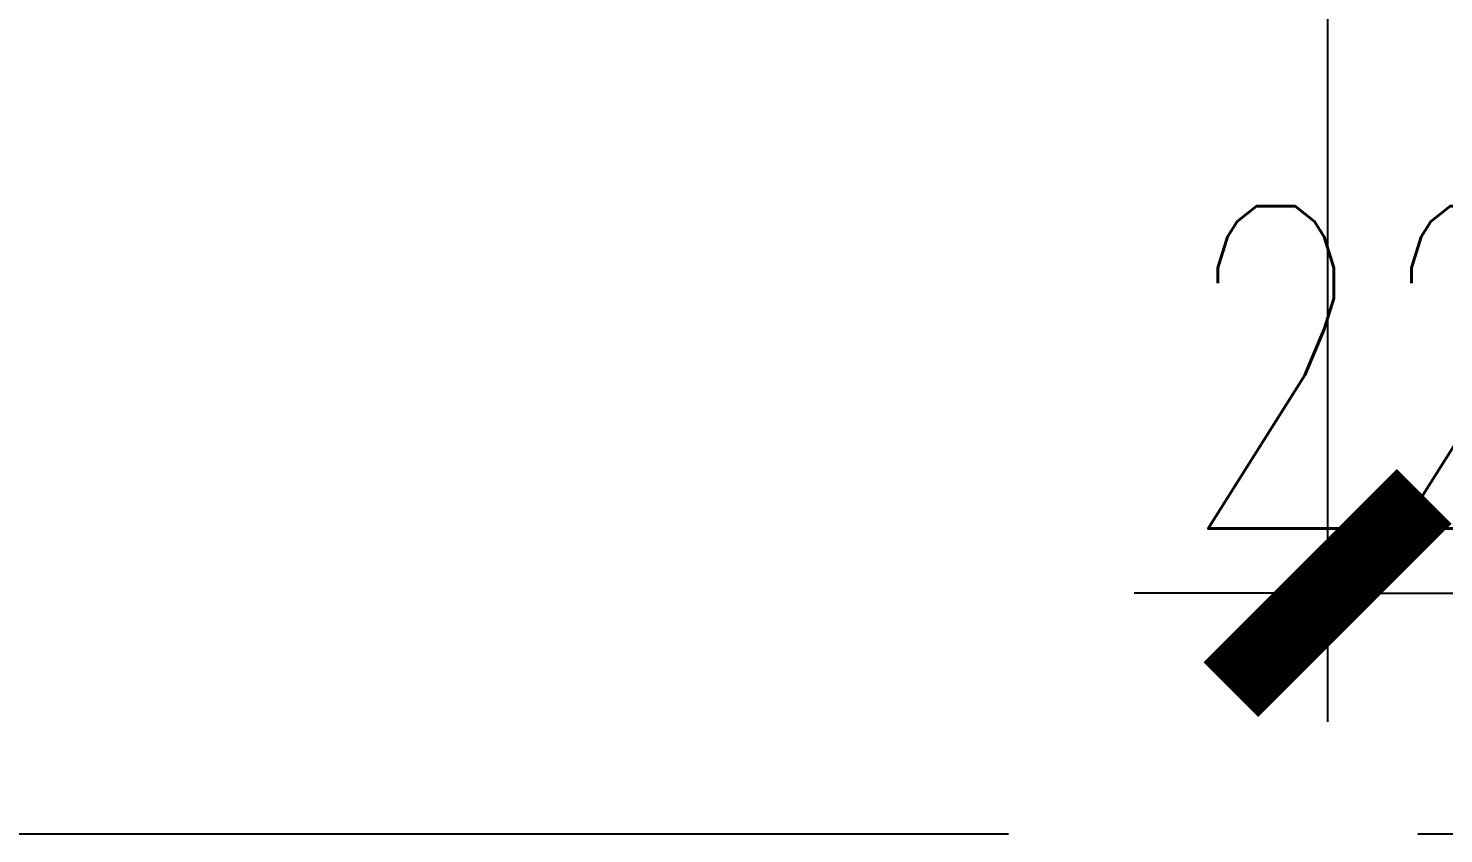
# Model space of a CAD drawing. Extents: x 296441 to 853063, y 459050 to 1117990.
# Drawn here: x 624871 to 625968, y 567027 to 567652 of the extents above; entities that cross this region are included whole.
import ezdxf

# ---------------------------------------------------------------- set-up
doc = ezdxf.new("R2010")
doc.units = 0
doc.header["$LTSCALE"] = 1000
doc.linetypes.add('14-GRID$0$CENTER2', pattern=[28.575, 19.05, -3.175, 3.175, -3.175])
doc.layers.add('14-GRID$0$G-GRID', color=9, linetype='14-GRID$0$CENTER2')
doc.layers.add('ZT1_Dim---标注---PM、LM、DY、JD', color=252, linetype='Continuous')
doc.styles.add('ZT-DIMSTYLE', font='ROMANS.shx', dxfattribs={"width": 0.7, "bigfont": 'CHINESE.shx'})
doc.dimstyles.new('ZT-DIM100', dxfattribs={"dimscale": 100, "dimtxt": 2.5, "dimasz": 1.5, "dimexe": 1, "dimexo": 1, "dimgap": 0.5, "dimtad": 1, "dimdec": 0, "dimdsep": 46, "dimtxsty": 'ZT-DIMSTYLE', "dimblk": 'ARCHTICK', "dimcen": 2.5, "dimclrd": 175, "dimclre": 175, "dimclrt": 7, "dimazin": 2, "dimtfac": 1, "dimtix": 1, "dimtmove": 2, "dimatfit": 3, "dimfxl": 0, "dimarcsym": 0})

# ---------------------------------------------------------------- blocks, each defined once
blk = doc.blocks.new('_ArchTick')
at = {"color": 0, "linetype": 'ByBlock', "const_width": 0.4}
blk.add_lwpolyline([(-0.5, -0.5), (0.5, 0.5)], dxfattribs=at)
blk = doc.blocks.new('*D1232')
at = {"layer": 'Defpoints', "color": 0, "ltscale": 1000, "transparency": 16777216}
for p in [(625878.4, 567930.3, 0), (626098.4, 567930.3, 0), (626098.4, 567213.9)]:
    blk.add_point(p, dxfattribs=at)
at = {"layer": 'ZT1_Dim---标注---PM、LM、DY、JD', "color": 175, "linetype": 'ByBlock', "lineweight": -2, "ltscale": 1000, "transparency": 16777216}
for p, q in [((625878.4, 567830.3), (625878.4, 567113.9)), ((626098.4, 567830.3), (626098.4, 567113.9)), ((625878.4, 567213.9), (625728.4, 567213.9)), ((625878.4, 567213.9), (626098.4, 567213.9)), ((626098.4, 567213.9), (626248.4, 567213.9))]:
    blk.add_line(p, q, dxfattribs=at)
at = {"layer": 'ZT1_Dim---标注---PM、LM、DY、JD', "color": 175, "lineweight": -2, "ltscale": 1000, "transparency": 16777216, "xscale": 150, "yscale": 150, "zscale": 150}
blk.add_blockref('_ArchTick', (625878.4, 567213.9), dxfattribs=at)
at = {"layer": 'ZT1_Dim---标注---PM、LM、DY、JD', "color": 175, "lineweight": -2, "ltscale": 1000, "transparency": 16777216, "xscale": 150, "yscale": 150, "zscale": 150, "rotation": 180}
blk.add_blockref('_ArchTick', (626098.4, 567213.9), dxfattribs=at)
at = {"layer": 'ZT1_Dim---标注---PM、LM、DY、JD', "color": 7, "ltscale": 1000, "transparency": 16777216, "insert": (625988.4, 567388.9), "char_height": 250, "attachment_point": 5, "style": 'ZT-DIMSTYLE'}
blk.add_mtext('220', dxfattribs=at)

msp = doc.modelspace()

# ---------------------------------------------------------------- linework, layer by layer
at = {"layer": '14-GRID$0$G-GRID', "color": 8, "ltscale": 0.1}
msp.add_line((595151, 567027.2), (674432.5, 567027.2), dxfattribs=at)

# ---------------------------------------------------------------- dimensions: what is measured, and where the dimension line sits
at = {"layer": 'ZT1_Dim---标注---PM、LM、DY、JD', "ltscale": 1000}
dim = msp.add_linear_dim(base=(626098.4, 567213.9, 0), p1=(625878.4, 567930.3), p2=(626098.4, 567930.3), dimstyle='ZT-DIM100', dxfattribs=at)
dim.commit()
dim.dimension.update_dxf_attribs({"geometry": '*D1232', "text_midpoint": (625988.4, 567388.9, 0)})

doc.saveas('drawing.dxf')
